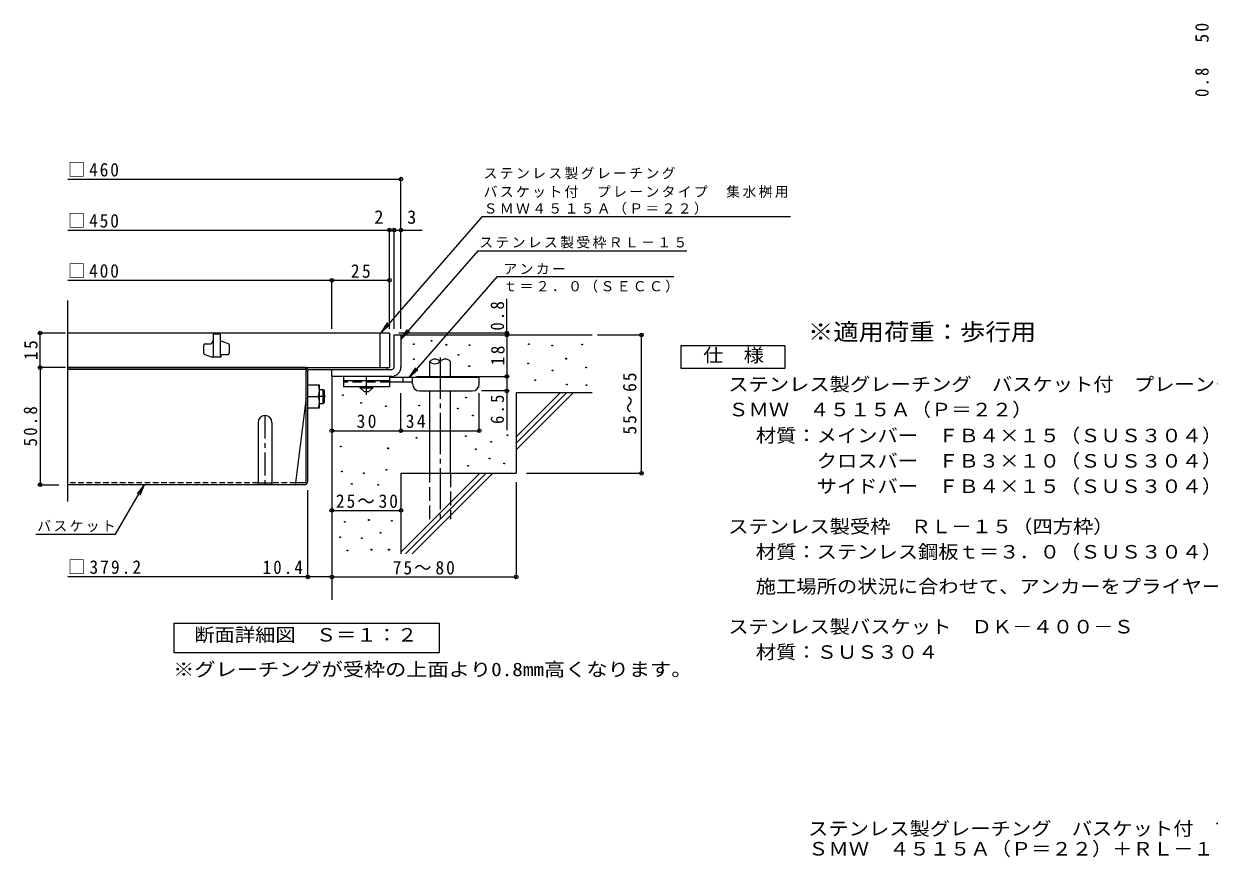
# Model space of a CAD drawing. Units: millimetres at full size, sheet at 1:4, with parts at other scales. Extents: x -826 to 1068, y -779 to 732.
# Drawn here: x -826 to 202, y -779 to -55 of the extents above; entities that cross this region are included whole.
import ezdxf
from ezdxf.enums import TextEntityAlignment as Align

# ---------------------------------------------------------------- set-up
doc = ezdxf.new("R2010")
doc.units = ezdxf.units.MM
doc.header["$LTSCALE"] = 4
doc.header["$PDMODE"] = 32
doc.header["$PDSIZE"] = 3.2
for name, pattern in [('CHAIN1', [8, 5, -1, 1, -1]), ('CHAIN2', [12, 9, -1, 1, -1]), ('DASHED1', [1.8, 1.2, -0.6]), ('DASHED2', [3, 2, -1]), ('DASHED3', [4, 3, -1])]:
    doc.linetypes.add(name, pattern=pattern)
for name, color, linetype, lineweight in [('A-4_その他', 7, 'Continuous', 9), ('D-0_芯', 7, 'Continuous', 9), ('D-1_躯体', 2, 'Continuous', 9), ('D-2_仕上', 3, 'Continuous', 9), ('D-4_その他', 7, 'Continuous', 9), ('D-5_文字', 7, 'Continuous', 9), ('D-6_寸法', 6, 'Continuous', 9), ('D-7_ハッチ', 2, 'Continuous', 9), ('D-8_記号', 2, 'Continuous', 9), ('D-9_0-HOJO', 4, 'Continuous', 9), ('D-B_7-WAKU-T', 2, 'Continuous', 9)]:
    doc.layers.add(name, color=color, linetype=linetype, lineweight=lineweight)
doc.layers.add('F-5_F-5ﾚｲﾔ', color=2, linetype='Continuous')
doc.styles.add('ＭＳ ゴシック', font='')
doc.styles.get('ＭＳ ゴシック').set_extended_font_data('MS Gothic')

msp = doc.modelspace()

# ---------------------------------------------------------------- linework, layer by layer
at = {"layer": 'D-0_芯'}
for points in [[(-488.219, -333.78), (-488.219, -333.18), (-487.619, -333.18), (-487.619, -333.78)], [(-472.863, -330.884), (-472.863, -330.284), (-472.264, -330.284), (-472.264, -330.884)], [(-460.01, -334.32), (-460.01, -333.72), (-459.41, -333.72), (-459.41, -334.32)], [(-440.034, -334.592), (-440.034, -333.992), (-439.434, -333.992), (-439.434, -334.592)], [(-388.331, -333.78), (-388.331, -333.18), (-387.731, -333.18), (-387.731, -333.78)], [(-368.029, -334.863), (-368.029, -334.263), (-367.428, -334.263), (-367.428, -334.863)], [(-342.041, -334.051), (-342.041, -333.45), (-341.441, -333.45), (-341.441, -334.051)], [(-488.155, -346.847), (-488.155, -346.247), (-487.555, -346.247), (-487.555, -346.847)], [(-449.509, -342.984), (-449.509, -342.384), (-448.909, -342.384), (-448.909, -342.984)], [(-355.951, -346.35), (-355.951, -345.75), (-355.351, -345.75), (-355.351, -346.35)], [(-440.058, -352.96), (-440.058, -352.359), (-439.458, -352.359), (-439.458, -352.96)], [(-388.872, -350.563), (-388.872, -349.963), (-388.272, -349.963), (-388.272, -350.563)], [(-367.758, -356.519), (-367.758, -355.918), (-367.158, -355.918), (-367.158, -356.519)], [(-338.531, -354.021), (-338.531, -353.421), (-337.931, -353.421), (-337.931, -354.021)], [(-382.891, -365.085), (-382.891, -364.485), (-382.291, -364.485), (-382.291, -365.085)], [(-355.436, -368.822), (-355.436, -368.222), (-354.837, -368.222), (-354.837, -368.822)], [(-338.269, -369.416), (-338.269, -368.815), (-337.669, -368.815), (-337.669, -369.416)], [(-549.955, -378.02), (-549.955, -377.42), (-549.355, -377.42), (-549.355, -378.02)], [(-442.86, -380.017), (-442.86, -379.417), (-442.26, -379.417), (-442.26, -380.017)], [(-533.814, -384.568), (-533.814, -383.968), (-533.215, -383.968), (-533.215, -384.568)], [(-512.497, -387.461), (-512.497, -386.861), (-511.897, -386.861), (-511.897, -387.461)], [(-483.457, -386.992), (-483.457, -386.392), (-482.858, -386.392), (-482.858, -386.992)], [(-450.07, -389.446), (-450.07, -388.845), (-449.47, -388.845), (-449.47, -389.446)], [(-436.987, -395.759), (-436.987, -395.158), (-436.387, -395.158), (-436.387, -395.759)], [(-485.956, -414.905), (-485.956, -414.304), (-485.355, -414.304), (-485.355, -414.905)], [(-443.176, -413.651), (-443.176, -413.051), (-442.576, -413.051), (-442.576, -413.651)], [(-421.121, -418.607), (-421.121, -418.007), (-420.521, -418.007), (-420.521, -418.607)], [(-407.025, -412.621), (-407.025, -412.021), (-406.425, -412.021), (-406.425, -412.621)], [(-551.53, -422.486), (-551.53, -421.886), (-550.93, -421.886), (-550.93, -422.486)], [(-510.617, -424.144), (-510.617, -423.544), (-510.017, -423.544), (-510.017, -424.144)], [(-434.391, -424.885), (-434.391, -424.285), (-433.791, -424.285), (-433.791, -424.885)], [(-512.04, -442.838), (-512.04, -442.238), (-511.44, -442.238), (-511.44, -442.838)], [(-441.19, -439.367), (-441.19, -438.767), (-440.589, -438.767), (-440.589, -439.367)], [(-422.475, -432.954), (-422.475, -432.354), (-421.875, -432.354), (-421.875, -432.954)], [(-409.732, -437.254), (-409.732, -436.654), (-409.132, -436.654), (-409.132, -437.254)], [(-550.564, -444.257), (-550.564, -443.657), (-549.964, -443.657), (-549.964, -444.257)], [(-531.554, -445.811), (-531.554, -445.211), (-530.955, -445.211), (-530.955, -445.811)], [(-541.99, -454.889), (-541.99, -454.289), (-541.39, -454.289), (-541.39, -454.889)], [(-519.183, -455.918), (-519.183, -455.317), (-518.583, -455.317), (-518.583, -455.918)], [(-547.975, -487.847), (-547.975, -487.247), (-547.375, -487.247), (-547.375, -487.847)], [(-527.266, -486.325), (-527.266, -485.724), (-526.667, -485.724), (-526.667, -486.325)], [(-507.319, -487.086), (-507.319, -486.486), (-506.719, -486.486), (-506.719, -487.086)], [(-552.238, -501.247), (-552.238, -500.647), (-551.638, -500.647), (-551.638, -501.247)], [(-533.357, -502.16), (-533.357, -501.56), (-532.757, -501.56), (-532.757, -502.16)], [(-517.217, -497.44), (-517.217, -496.84), (-516.617, -496.84), (-516.617, -497.44)], [(-545.691, -512.667), (-545.691, -512.067), (-545.091, -512.067), (-545.091, -512.667)], [(-524.982, -512.058), (-524.982, -511.458), (-524.382, -511.458), (-524.382, -512.058)], [(-509.756, -512.058), (-509.756, -511.458), (-509.156, -511.458), (-509.156, -512.058)]]:
    msp.add_lwpolyline(points, close=True, dxfattribs=at)
at = {"layer": 'D-1_躯体'}
for p, q in [((-505.069, -325.4), (-499.069, -325.4)), ((-505.069, -353.4), (-505.069, -325.4)), ((-499.069, -325.4), (-499.069, -353.4)), ((-559.072, -355.4), (-507.069, -355.4)), ((-559.069, -361.4), (-559.069, -355.4)), ((-507.069, -361.4), (-559.073, -361.4))]:
    msp.add_line(p, q, dxfattribs=at)
at = {"layer": 'D-1_躯体', "color": 3}
for p, q in [((-569.876, -372.8), (-566.476, -372.8)), ((-566.476, -372.8), (-565.476, -373.8)), ((-566.476, -384.8), (-566.476, -372.8)), ((-565.476, -383.8), (-565.476, -373.8)), ((-569.876, -384.8), (-566.476, -384.8)), ((-566.476, -384.8), (-565.476, -383.8))]:
    msp.add_line(p, q, dxfattribs=at)
at = {"layer": 'D-1_躯体'}
for centre, radius, start, end in [((-507.069, -353.4), 8, 270, 0.00024), ((-507.069, -353.4), 2, 270, 0.0002), ((-507.07, -353.401), 2, 270.02448, 0.01074)]:
    msp.add_arc(centre, radius, start, end, dxfattribs=at)
at = {"layer": 'D-2_仕上'}
for p, q in [((-788.136, -469.991), (-788.136, -295.521)), ((-509.069, -323.8), (-788.136, -323.8)), ((-662.069, -324.8), (-662.069, -344.8)), ((-656.069, -324.8), (-662.069, -324.8)), ((-656.069, -324.8), (-656.069, -344.8)), ((-517.069, -353.8), (-517.069, -323.8)), ((-509.069, -323.8), (-509.069, -353.8)), ((-670.069, -341.595), (-670.069, -334.3)), ((-669.069, -333.3), (-664.069, -333.3)), ((-663.069, -332.3), (-663.069, -331.801)), ((-655.069, -330.8), (-656.069, -330.8)), ((-648.733, -333.064), (-655.069, -330.8)), ((-648.069, -334.005), (-648.069, -341.3)), ((-669.405, -342.538), (-663.069, -344.8)), ((-656.069, -344.8), (-663.069, -344.8)), ((-655.069, -343.8), (-655.069, -343.301)), ((-654.069, -342.3), (-649.069, -342.3)), ((-788.136, -353.8), (-509.069, -353.8))]:
    msp.add_line(p, q, dxfattribs=at)
for centre, start, end in [((-669.069, -334.3), 90, 180), ((-664.069, -332.3), 270, 0), ((-662.069, -331.801), 90, 180), ((-649.069, -334.005), 0, 70.34616), ((-669.069, -341.595), 180, 250.34616), ((-656.069, -343.8), 270, 0), ((-654.069, -343.301), 90, 180), ((-649.069, -341.3), 270, 0)]:
    msp.add_arc(centre, 1, start, end, dxfattribs=at)
at = {"layer": 'D-4_その他'}
for p, q in [((-788.136, -190.253), (-499.069, -190.253)), ((-499.069, -320.218), (-499.069, -189.053)), ((-788.136, -234.532), (-480.795, -234.532)), ((-509.069, -320.218), (-509.069, -233.332)), ((-505.069, -320.218), (-505.069, -233.332)), ((-559.069, -320.218), (-559.069, -276.832)), ((-407.087, -325.4), (-407.087, -294.046)), ((-790.276, -323.8), (-813.497, -323.8)), ((-812.297, -353.8), (-812.297, -323.8)), ((-405.887, -323.8), (-501.069, -323.8)), ((-407.087, -325.4), (-407.087, -361.4)), ((-328.657, -325.4), (-289.195, -325.4)), ((-290.395, -445.4), (-290.395, -325.4)), ((-790.276, -353.8), (-813.497, -353.8)), ((-812.297, -353.8), (-812.297, -455.4)), ((-485.468, -361.4), (-405.886, -361.4)), ((-407.087, -361.4), (-407.087, -408.1)), ((-499.069, -409.841), (-499.069, -376)), ((-431.069, -409.841), (-431.069, -376)), ((-405.887, -374), (-429.069, -374)), ((-390.174, -445.4), (-289.195, -445.4)), ((-813.497, -455.4), (-796.136, -455.4)), ((-721.891, -455.4), (-725.718, -464.639)), ((-579.876, -536.6), (-579.876, -460.2)), ((-399.069, -453.058), (-399.069, -536.6)), ((-559.069, -477.648), (-499.069, -477.648)), ((-579.876, -535.4), (-788.136, -535.4)), ((-559.069, -535.4), (-579.876, -535.4)), ((-559.069, -535.4), (-399.069, -535.4))]:
    msp.add_line(p, q, dxfattribs=at)
for points in [[(-788.136, -278.033), (-559.069, -278.033), (-509.069, -278.033)], [(-559.069, -408.641), (-499.069, -408.641), (-431.069, -408.641)], [(-815.969, -498.407), (-746.721, -498.407), (-721.891, -455.4), (-727.979, -463.334)]]:
    msp.add_lwpolyline(points, dxfattribs=at)
for p in [(-499.069, -190.253), (-509.069, -234.532), (-505.069, -234.532), (-499.069, -234.532), (-559.069, -278.033), (-509.069, -278.033), (-812.297, -323.8), (-407.087, -323.8), (-407.087, -325.4), (-290.395, -325.4), (-812.297, -353.8), (-407.087, -361.4), (-407.087, -374), (-559.069, -408.641), (-499.069, -408.641), (-431.069, -408.641), (-290.395, -445.4), (-812.297, -455.4), (-559.069, -477.648), (-499.069, -477.648), (-579.876, -535.4), (-559.069, -535.4), (-399.069, -535.4)]:
    msp.add_point(p, dxfattribs=at)
at = {"layer": 'D-5_文字'}
for p, q in [((-428.721, -222.672), (-516.044, -323)), ((-428.721, -222.672), (-160.972, -222.672)), ((-432.331, -252.41), (-499.069, -329.088)), ((-432.331, -252.41), (-251, -252.41)), ((-415.633, -274.863), (-491.821, -362.4)), ((-415.633, -274.863), (-262.272, -274.863)), ((-516.044, -323), (-510.519, -314.665)), ((-516.044, -323), (-508.55, -316.379)), ((-499.069, -329.088), (-493.545, -320.753)), ((-499.069, -329.088), (-491.576, -322.466)), ((-165.866, -334.487), (-165.866, -354.487)), ((-491.821, -362.4), (-486.297, -354.064)), ((-491.821, -362.4), (-484.328, -355.778))]:
    msp.add_line(p, q, dxfattribs=at)
msp.add_lwpolyline([(-165.866, -354.487), (-255.866, -354.487), (-255.866, -334.487), (-165.866, -334.487)], dxfattribs=at)
msp.add_lwpolyline([(-695.867, -601.4), (-695.867, -575.4), (-465.867, -575.4), (-465.867, -601.4)], close=True, dxfattribs=at)
at = {"layer": 'D-6_寸法'}
for p, q in [((-499.069, -325.4), (-333.069, -325.4)), ((-474.152, -362.4), (-474.152, -348.4)), ((-456.152, -362.4), (-456.152, -348.4)), ((-559.069, -361.4), (-559.069, -555.4)), ((-474.152, -445.4), (-474.152, -374)), ((-456.152, -445.4), (-456.152, -374)), ((-399.069, -375.4), (-333.069, -375.4)), ((-399.069, -375.4), (-399.069, -445.4)), ((-399.069, -413.804), (-360.665, -375.4)), ((-399.069, -419.46), (-355.008, -375.4)), ((-399.069, -425.117), (-349.352, -375.4)), ((-499.069, -445.4), (-499.069, -515.4)), ((-499.069, -445.4), (-399.069, -445.4)), ((-499.069, -513.803), (-430.665, -445.4)), ((-495.009, -515.4), (-425.009, -445.4)), ((-489.353, -515.4), (-419.353, -445.4))]:
    msp.add_line(p, q, dxfattribs=at)
at = {"layer": 'D-6_寸法', "linetype": 'CHAIN2'}
msp.add_line((-465.152, -345.014), (-465.152, -485.4), dxfattribs=at)
at = {"layer": 'D-6_寸法', "linetype": 'DASHED3'}
for p, q in [((-474.152, -485.4), (-474.152, -445.4)), ((-456.152, -445.4), (-456.152, -485.4))]:
    msp.add_line(p, q, dxfattribs=at)
at = {"layer": 'D-6_寸法'}
for centre, start, end in [((-469.652, -352.462), 42.07146, 137.92854), ((-469.652, -344.338), 222.07146, 317.92854), ((-460.652, -352.462), 42.07146, 137.92854)]:
    msp.add_arc(centre, 6.062, start, end, dxfattribs=at)
at = {"layer": 'D-7_ハッチ'}
for p, q in [((-581.476, -353.8), (-788.136, -353.8)), ((-581.476, -355.4), (-788.136, -355.4)), ((-581.476, -452.467), (-581.476, -353.8)), ((-579.876, -452.2), (-579.876, -356.734)), ((-578.543, -355.4), (-511.469, -355.4)), ((-578.276, -353.8), (-511.469, -353.8)), ((-511.469, -353.8), (-511.469, -355.4)), ((-581.476, -379.8), (-590.7, -453.8)), ((-583.076, -455.4), (-788.136, -455.4)), ((-582.809, -453.8), (-590.7, -453.8))]:
    msp.add_line(p, q, dxfattribs=at)
at = {"layer": 'D-7_ハッチ', "linetype": 'DASHED1'}
for p, q in [((-623.076, -453.8), (-788.136, -453.8)), ((-590.7, -453.8), (-611.076, -453.8))]:
    msp.add_line(p, q, dxfattribs=at)
at = {"layer": 'D-7_ハッチ'}
for centre, radius, start, end in [((-578.276, -357), 3.2, 90, 180), ((-578.543, -356.734), 1.333, 90, 180), ((-583.076, -452.2), 3.2, 270, 0), ((-582.809, -452.467), 1.333, 270, 0), ((-589.1, -453.8), 1.6, 180, 270)]:
    msp.add_arc(centre, radius, start, end, dxfattribs=at)
at = {"layer": 'D-8_記号', "linetype": 'CHAIN1'}
msp.add_line((-617.076, -395.4), (-617.076, -455.4), dxfattribs=at)
at = {"layer": 'D-8_記号'}
for p, q in [((-623.076, -401.4), (-623.076, -455.4)), ((-611.076, -401.4), (-611.076, -455.4)), ((-623.076, -453.8), (-611.076, -453.8))]:
    msp.add_line(p, q, dxfattribs=at)
msp.add_arc((-617.076, -401.4), 6, 0, 180, dxfattribs=at)
at = {"layer": 'D-9_0-HOJO', "color": 3}
for p, q in [((-549.069, -361.4), (-549.069, -370.4)), ((-509.069, -361.4), (-549.069, -361.4)), ((-509.069, -365.4), (-549.069, -365.4)), ((-509.069, -361.4), (-509.069, -370.4)), ((-509.069, -370.4), (-549.069, -370.4))]:
    msp.add_line(p, q, dxfattribs=at)
at = {"layer": 'D-9_0-HOJO', "color": 3, "linetype": 'DASHED2'}
msp.add_line((-509.069, -366.4), (-549.069, -366.4), dxfattribs=at)
at = {"layer": 'D-9_0-HOJO', "linetype": 'CHAIN1'}
msp.add_line((-529.069, -377.496), (-529.069, -361.4), dxfattribs=at)
at = {"layer": 'D-9_0-HOJO'}
for p, q in [((-431.069, -362.4), (-509.069, -362.4)), ((-489.059, -366.4), (-509.069, -366.4)), ((-497.069, -366.4), (-497.069, -362.4)), ((-489.069, -368), (-489.069, -362.4)), ((-431.069, -368), (-431.069, -362.4)), ((-483.069, -374), (-437.069, -374))]:
    msp.add_line(p, q, dxfattribs=at)
at = {"layer": 'D-9_0-HOJO', "color": 2}
for p, q in [((-534.569, -371.4), (-534.569, -370.4)), ((-534.569, -371.4), (-531.069, -374.399)), ((-534.569, -371.4), (-523.569, -371.4)), ((-531.069, -374.399), (-527.069, -374.399)), ((-527.069, -374.399), (-523.569, -371.4)), ((-523.569, -371.4), (-523.569, -370.4))]:
    msp.add_line(p, q, dxfattribs=at)
at = {"layer": 'D-9_0-HOJO'}
for centre, start, end in [((-483.069, -368), 180, 270), ((-437.069, -368), 270, 0)]:
    msp.add_arc(centre, 6, start, end, dxfattribs=at)
at = {"layer": 'D-B_7-WAKU-T'}
for p, q in [((-579.876, -368.8), (-569.876, -368.8)), ((-569.876, -388.8), (-569.876, -368.8)), ((-579.876, -378.8), (-570.742, -378.8)), ((-579.876, -388.8), (-569.876, -388.8))]:
    msp.add_line(p, q, dxfattribs=at)
at = {"layer": 'D-B_7-WAKU-T', "linetype": 'CHAIN1'}
msp.add_line((-564.503, -378.8), (-570.626, -378.8), dxfattribs=at)
at = {"layer": 'D-B_7-WAKU-T'}
for centre in [(-584.742, -373.8), (-584.742, -383.8)]:
    msp.add_arc(centre, 14.866, 340.34633, 19.65366, dxfattribs=at)

# ---------------------------------------------------------------- texts
at = {"layer": 'A-4_その他', "color": 2, "char_height": 11.73, "attachment_point": 7, "rotation": 90, "style": 'ＭＳ ゴシック'}
for s, insert in [('\\T1.27;\\W0.95;50', (202.014, -71.85)), ('\\T1.27;\\W0.9;0.8', (202.014, -118.97))]:
    msp.add_mtext(s, dxfattribs=dict(at, insert=insert))
at = {"layer": 'D-4_その他', "color": 2, "style": 'ＭＳ ゴシック'}
for s, p in [('2', (-522.247, -232.532)), ('3', (-493.748, -232.532))]:
    msp.add_text(s, height=11.73, dxfattribs=at).set_placement(p, align=Align.BOTTOM_LEFT)
for s, width, p in [('ステンレス製バスケット\u3000ＤＫ－４００－Ｓ', 1.1, (-215.03, -587.954)), ('材質：ＳＵＳ３０４', 1.1, (-191.145, -609.954)), ('※グレーチングが受枠の上面より0.8mm高くなります。', 1.15, (-696.816, -624.986))]:
    msp.add_text(s, height=11.73, dxfattribs=dict(at, width=width)).set_placement(p, align=Align.BOTTOM_LEFT)
at = {"layer": 'D-4_その他', "color": 2, "char_height": 11.73, "attachment_point": 7, "style": 'ＭＳ ゴシック'}
for s, insert in [('\\T1.21;\\W0.95;□460', (-788.136, -188.253)), ('\\T1.21;\\W0.95;□450', (-788.136, -232.532)), ('\\T1.21;\\W0.95;□400', (-788.136, -276.033)), ('\\T1.27;\\W0.95;25', (-542.569, -276.033)), ('\\T1.27;\\W0.95;30', (-537.569, -406.241)), ('\\T1.27;\\W0.95;34', (-494.923, -406.241)), ('\\T1.22;\\W0.95;25～30', (-555.569, -475.648)), ('\\T1.23;\\W0.95;□379.2', (-788.136, -533)), ('\\T1.28;\\W0.9;10.4', (-619.07, -533)), ('\\T1.22;\\W0.95;75～80', (-506.216, -533.4))]:
    msp.add_mtext(s, dxfattribs=dict(at, insert=insert))
at = {"layer": 'D-4_その他', "color": 2, "char_height": 11.73, "attachment_point": 7, "rotation": 90, "style": 'ＭＳ ゴシック'}
for s, insert in [('\\T1.27;\\W0.9;0.8', (-409.487, -321.656)), ('\\T1.27;\\W0.95;15', (-814.297, -347.3)), ('\\T1.27;\\W0.95;18', (-409.087, -351.9)), ('\\T1.22;\\W0.95;55～65', (-294.607, -411.9)), ('\\T1.27;\\W0.9;6.5', (-409.487, -402.678)), ('\\T1.28;\\W0.9;50.8', (-814.697, -422.1))]:
    msp.add_mtext(s, dxfattribs=dict(at, insert=insert))
at = {"layer": 'D-4_その他', "insert": (-814.721, -496.504), "char_height": 8.798, "attachment_point": 7, "style": 'ＭＳ ゴシック'}
msp.add_mtext('\\T1.17;バスケット', dxfattribs=at)
at = {"layer": 'D-5_文字', "color": 3, "style": 'ＭＳ ゴシック', "width": 1.1}
msp.add_text('※適用荷重：歩行用', height=14.66, dxfattribs=at).set_placement((-145.866, -334.487), align=Align.BOTTOM_LEFT)
at = {"layer": 'D-5_文字', "color": 2, "style": 'ＭＳ ゴシック', "width": 1.1}
for s, p in [('仕\u3000様', (-236.866, -352.487)), ('ステンレス製グレーチング\u3000バスケット付\u3000プレーンタイプ\u3000集水桝用', (-215.03, -377.655)), ('ＳＭＷ\u3000４５１５Ａ（Ｐ＝２２）', (-215.03, -399.57)), ('材質：メインバー\u3000ＦＢ４×１５（ＳＵＳ３０４）', (-191.145, -422.093)), ('\u3000\u3000\u3000クロスバー\u3000ＦＢ３×１０（ＳＵＳ３０４）', (-191.145, -444.093)), ('\u3000\u3000\u3000サイドバー\u3000ＦＢ４×１５（ＳＵＳ３０４）', (-191.145, -466.093)), ('ステンレス製受枠\u3000ＲＬ－１５（四方枠）', (-215.03, -501.006)), ('材質：ステンレス鋼板ｔ＝３．０（ＳＵＳ３０４）', (-191.145, -523.006)), ('施工場所の状況に合わせて、アンカーをプライヤー等で折り曲げてご使用ください。', (-191.145, -553.041)), ('断面詳細図\u3000Ｓ＝１：２', (-678.497, -595.012))]:
    msp.add_text(s, height=11.73, dxfattribs=at).set_placement(p, align=Align.BOTTOM_LEFT)
at = {"layer": 'D-5_文字', "char_height": 8.798, "attachment_point": 7, "style": 'ＭＳ ゴシック'}
for s, insert in [('\\T1.17;ステンレス製グレーチング', (-427.34, -190.544)), ('\\T1.17;バスケット付\u3000プレーンタイプ\u3000集水桝用', (-427.34, -206.608)), ('\\T1.17;ＳＭＷ４５１５Ａ（Ｐ＝２２）', (-427.34, -221.263)), ('\\T1.17;ステンレス製受枠ＲＬ－１５', (-431.084, -250.506)), ('\\T1.17;アンカー', (-410.175, -273)), ('\\T1.17;ｔ＝２．０（ＳＥＣＣ）', (-410.175, -288.727))]:
    msp.add_mtext(s, dxfattribs=dict(at, insert=insert))
at = {"layer": 'F-5_F-5ﾚｲﾔ', "style": 'ＭＳ ゴシック', "width": 1.1}
for s, p in [('ステンレス製グレーチング\u3000バスケット付\u3000プレーンタイプ\u3000集水桝用', (-145.731, -763.143)), ('ＳＭＷ\u3000４５１５Ａ（Ｐ＝２２）＋ＲＬ－１５（四方枠）＋ＤＫ－４００－Ｓ', (-145.731, -780.62))]:
    msp.add_text(s, height=11.73, dxfattribs=at).set_placement(p, align=Align.BOTTOM_LEFT)

doc.saveas('drawing.dxf')
